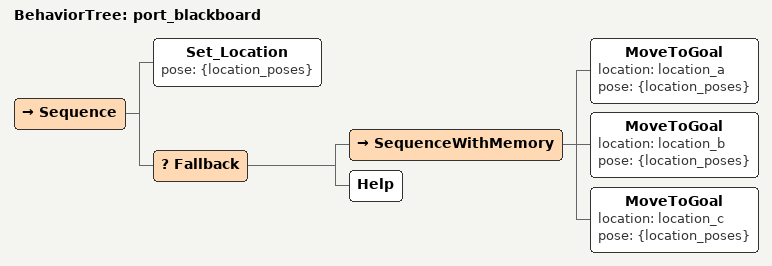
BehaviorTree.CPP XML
<?xml version="1.0" encoding="UTF-8"?>
<root BTCPP_format="4">
  <BehaviorTree ID="port_blackboard">
    <Sequence>
      <Set_Location pose="{location_poses}"/>
      <Fallback>
        <SequenceWithMemory>
          <MoveToGoal location="location_a" pose="{location_poses}"/>
          <MoveToGoal location="location_b" pose="{location_poses}"/>
          <MoveToGoal location="location_c" pose="{location_poses}"/>
        </SequenceWithMemory>
        <Help/>
      </Fallback>
    </Sequence>
  </BehaviorTree>

</root>
